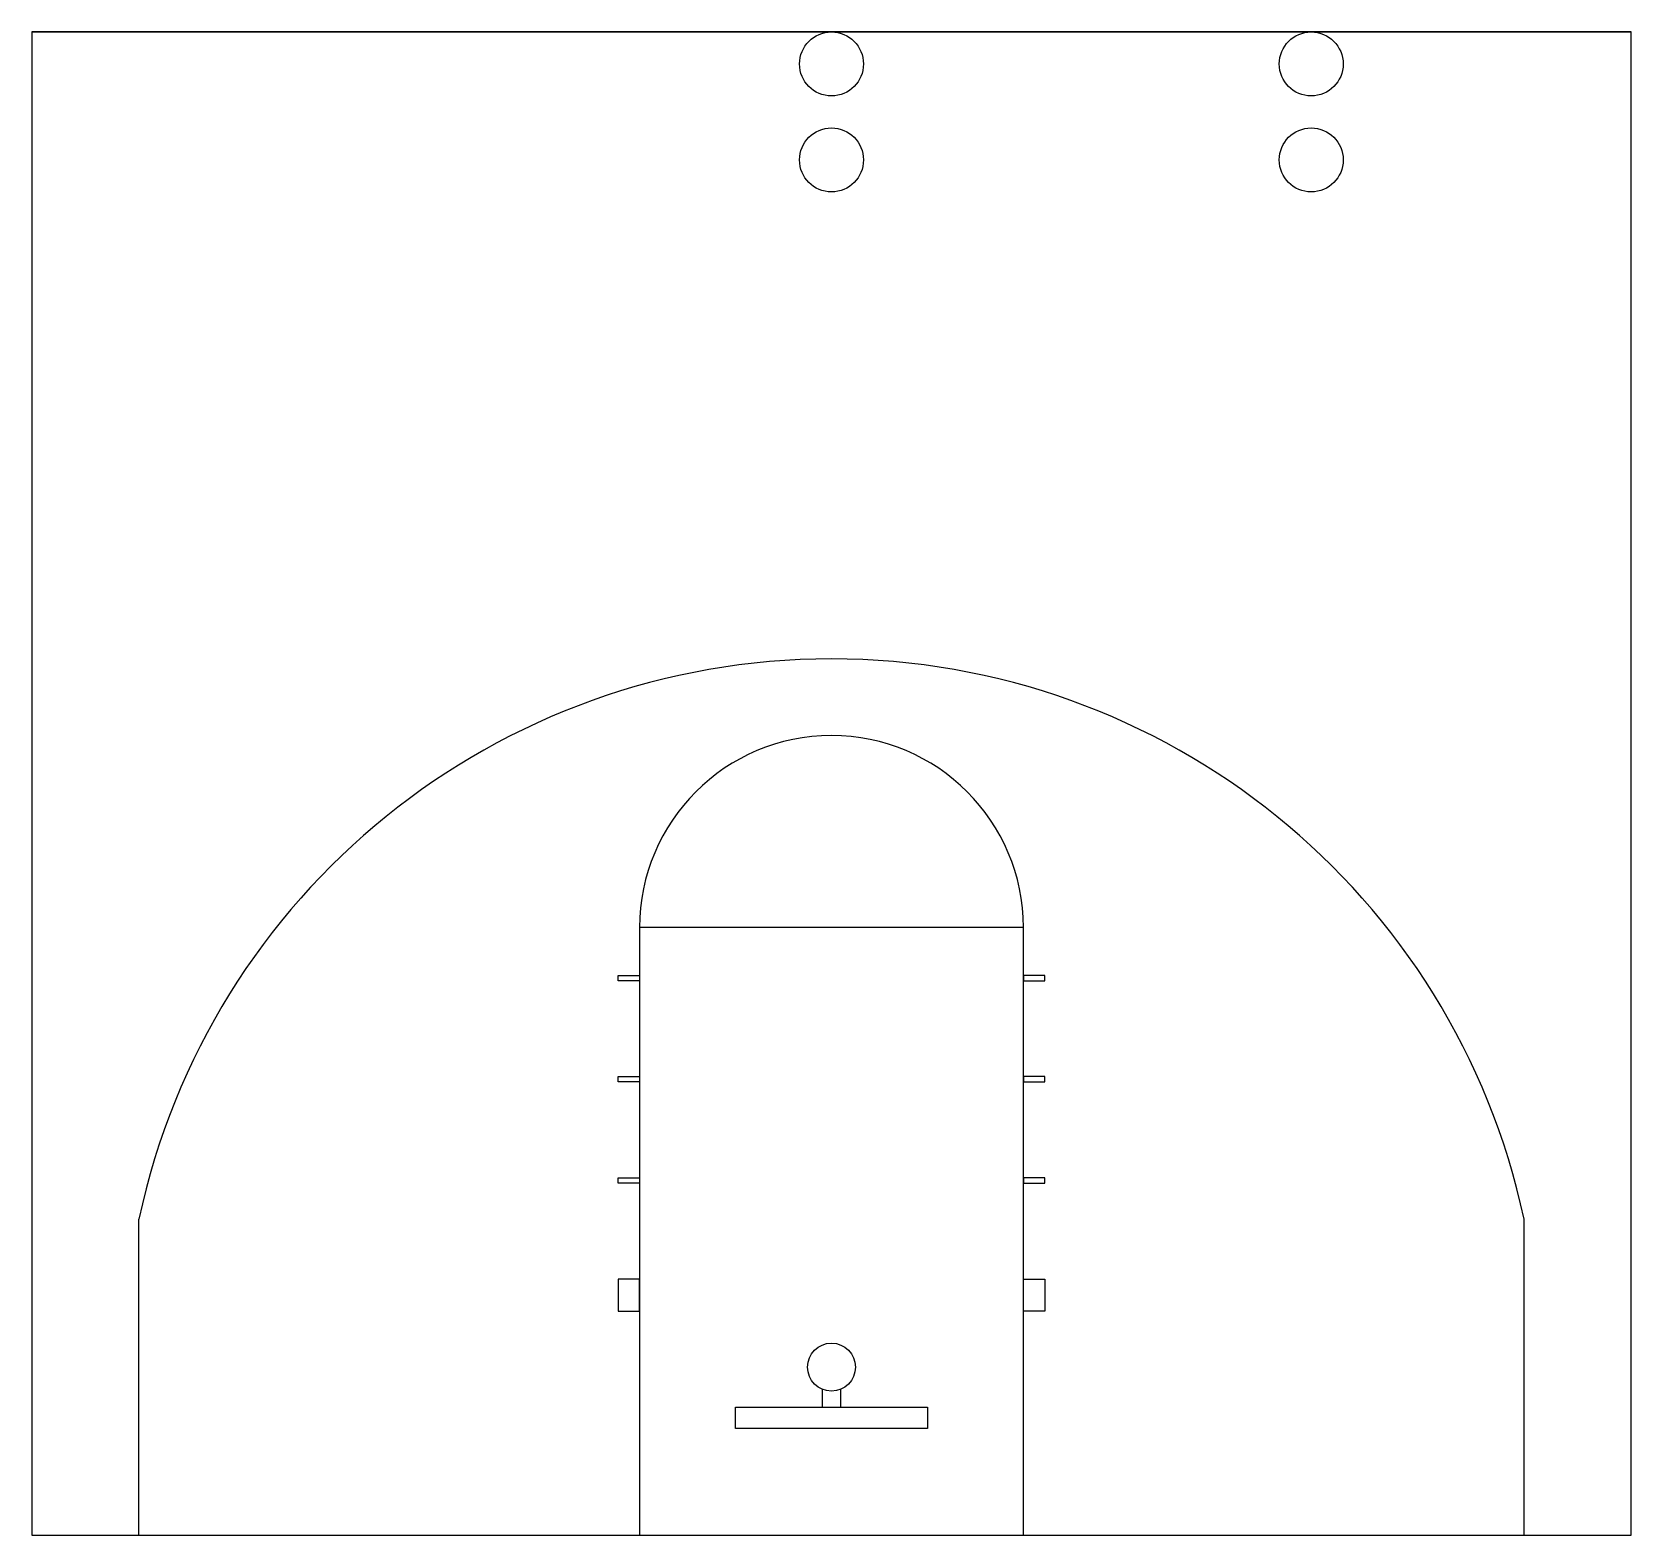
# Model space of a CAD drawing. Header units: inches. Extents: x 0 to 1683, y 0 to 564.
# Drawn here: x 0 to 600, y 0 to 564 of the extents above; entities outside this region: 1.
import ezdxf

# ---------------------------------------------------------------- set-up
doc = ezdxf.new("R2010")
doc.units = ezdxf.units.IN
doc.header["$LTSCALE"] = 0.5
doc.header["$MEASUREMENT"] = 0
doc.layers.add('A-WALL', color=4, linetype='Continuous')
doc.styles.add('DIM', font='', dxfattribs={"oblique": 20})
doc.styles.get('DIM').set_extended_font_data('Ramsey1')

msp = doc.modelspace()

# ---------------------------------------------------------------- linework, layer by layer
at = {"layer": 'A-WALL'}
msp.add_line((0, 564), (600, 564), dxfattribs=at)
at = {"layer": 'A-WALL', "color": 3}
for p, q in [((40.12, 0), (40.12, 118.57)), ((559.88, 0), (559.88, 118.57))]:
    msp.add_line(p, q, dxfattribs=at)
at = {"layer": 'A-WALL'}
msp.add_lwpolyline([(0, 0), (600, 0), (600, 564), (0, 564)], close=True, dxfattribs=at)
at = {"layer": 'A-WALL', "color": 2}
msp.add_lwpolyline([(372, 0), (372, 228), (228, 228), (228, 0)], dxfattribs=at)
for points in [[(220, 210), (228, 210), (228, 208), (220, 208)], [(380, 210), (372, 210), (372, 208), (380, 208)], [(220, 172), (228, 172), (228, 170), (220, 170)], [(380, 172), (372, 172), (372, 170), (380, 170)], [(220, 134), (228, 134), (228, 132), (220, 132)], [(380, 134), (372, 134), (372, 132), (380, 132)], [(228, 96), (220, 96), (220, 84), (228, 84)], [(372, 96), (380, 96), (380, 84), (372, 84)]]:
    msp.add_lwpolyline(points, close=True, dxfattribs=at)
at = {"layer": 'A-WALL', "color": 3}
msp.add_lwpolyline([(296.5, 54.71), (296.5, 48), (303.5, 48), (303.5, 54.71)], dxfattribs=at)
msp.add_lwpolyline([(264, 48), (336, 48), (336, 40), (264, 40)], close=True, dxfattribs=at)
at = {"layer": 'A-WALL', "color": 1}
for centre in [(300, 552), (480, 552), (300, 516), (480, 516)]:
    msp.add_circle(centre, 12, dxfattribs=at)
at = {"layer": 'A-WALL', "color": 3}
msp.add_circle((300, 63), 9, dxfattribs=at)
msp.add_arc((300, 63), 265.75, 12.07003, 167.92997, dxfattribs=at)
at = {"layer": 'A-WALL', "color": 2}
msp.add_arc((300, 228), 72, 0, 180, dxfattribs=at)

# ---------------------------------------------------------------- texts
at = {"layer": 'DEFPOINTS', "color": 2, "insert": (1683.2, 513.49), "char_height": 3, "attachment_point": 7, "style": 'DIM'}
msp.add_mtext('\\A1;', dxfattribs=at)

doc.saveas('drawing.dxf')
